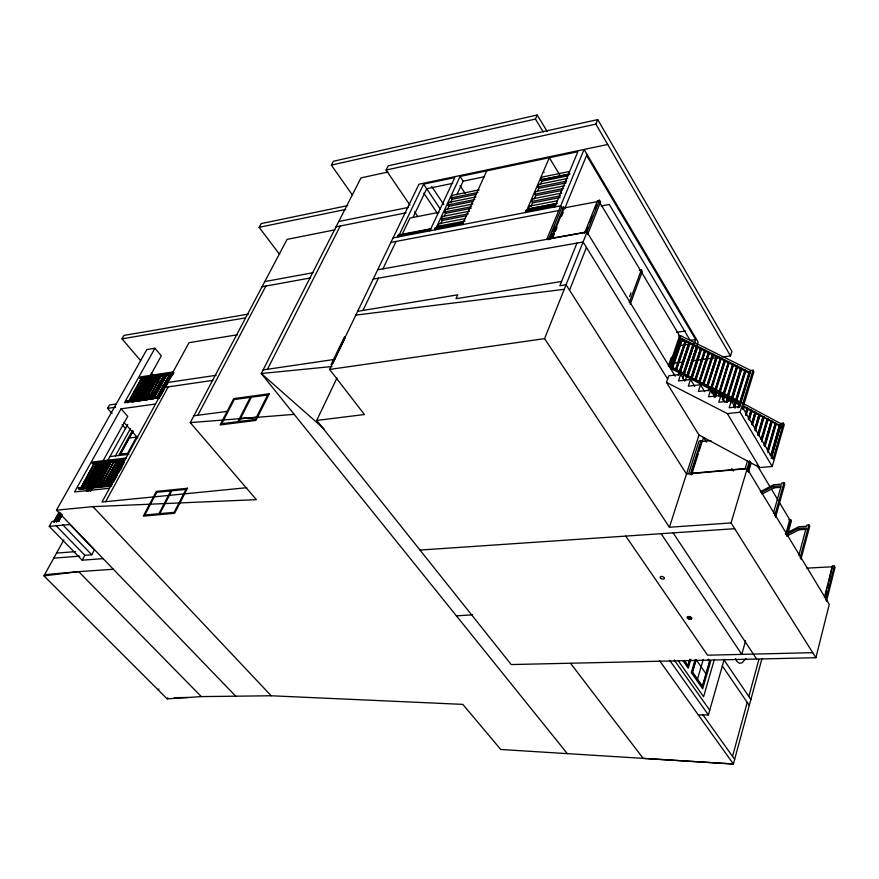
<?xml version="1.0" encoding="UTF-8"?>
<svg xmlns="http://www.w3.org/2000/svg" width="879" height="879" viewBox="0 0 879 879"><rect width="100%" height="100%" fill="white"/><g stroke="black" fill="none" stroke-linecap="round" stroke-linejoin="round"><path stroke-width="1.32" d="M336.954 378.025L316.715 420.415L511.204 664.557L815.888 657.712L829.271 604.411L747.194 468.683L686.477 474.045L566.065 284.741L559.857 285.752L576.965 243.087M825.7 600.016L834.292 566.021L832.336 566.131L824.381 597.489M826.469 601.291L835.05 567.296L834.292 566.021M825.304 595.984L826.656 590.677M827.326 588.018L828.337 584.03M829.007 581.371L832.336 566.131M800.154 557.802L808.944 524.873L806.955 525.016L806.614 526.268L798.692 526.796L785.299 533.685M800.956 559.132L809.735 526.213L808.944 524.873M798.846 555.319L806.175 527.938L798.231 528.466L786.123 534.696M761.983 658.536L733.394 764.005L643.186 758.39L570.636 663.436M732.526 756.379L747.216 702.387M748.831 696.465L758.896 659.448M786.793 533.751L790.66 519.654L788.804 519.786M787.199 536.289L791.419 520.906L790.66 519.654M785.771 534.113L789.738 519.72L779.277 502.261M745.579 640.758L741.777 654.383L661.14 533.685M774.707 515.819L784.024 482.681L782.002 482.846L781.651 484.109L773.619 484.768L760.313 491.702M775.542 517.204L784.837 484.076L784.024 482.681M773.421 513.303L781.178 485.79L773.146 486.439L761.126 492.701M698.344 714.957L708.397 714.924L724.197 659.47M772.059 455.135L780.486 425.974L779.519 425.084L770.707 455.487L771.366 455.849L780.167 425.425M771.191 458.453L781.332 423.37L783.409 423.162L784.255 424.634L772.223 466.474L759.654 467.584L699.003 434.995L666.502 382.409L668.754 375.816L680.698 374.344L684.895 381.233M714.264 659.744L703.596 696.717L678.368 660.909M783.409 423.162L773.026 459.179L742.821 407.922L753.885 371.817L752.995 370.268L750.886 370.52L680.588 335.668L678.632 335.943M710.737 661.085L702.695 688.828L691.301 672.6L695.036 659.953M771.399 454.773L779.519 425.084M697.476 679.192L703.266 659.415M767.312 450.575L775.377 422.92L776.344 423.81L767.916 452.806M767.642 451.125L775.377 422.92M767.971 450.938L776.025 423.26M763.95 445.697L771.268 420.766L772.234 421.656L764.928 446.609M764.653 444.939L771.268 420.766M764.598 446.06L771.916 421.107M695.981 659.503L692.223 672.248L702.464 686.862L709.847 661.426L708.287 659.162M760.994 439.555L767.169 418.635L768.136 419.514L761.577 441.752M761.697 438.786L767.103 420.492M761.643 439.896L767.817 418.964M689.773 659.349L687.916 665.568L684.334 660.448M689.894 659.854L687.993 666.227L684.258 660.898M815.888 657.712L731.064 522.928L749.49 460.805M690.861 659.371L688.224 668.227L682.785 660.481M757.676 434.742L763.104 416.503L764.082 417.437L758.676 435.676M758.028 435.336L763.104 416.503M747.644 470.913L750.325 461.882M758.324 435.083L763.741 416.844M747.71 471.21L750.369 462.255M748.447 472.254L751.127 463.222M754.786 428.666L759.049 414.383L760.005 415.273L755.358 430.853M755.49 427.919L759.049 414.383M755.028 430.303L759.687 414.723M745.15 468.672L747.436 460.992M751.523 423.92L755.028 412.284L755.984 413.163L752.479 424.81M751.842 424.469L755.028 412.284M752.16 424.26L755.665 412.614M748.293 419.217L751.018 410.196L751.974 411.064L749.249 420.096M749.007 418.47L751.018 410.196M748.919 419.547L751.655 410.526M745.48 413.251L747.04 408.109L747.985 408.977L746.029 415.404M745.799 413.789L747.04 408.109M745.711 414.866L747.666 408.438M772.223 466.474L740.107 412.218L752.995 370.268M742.294 408.603L743.085 406.043L744.019 406.911L743.238 409.471M742.92 408.922L743.7 406.362M737.964 407.801L739.14 403.977L740.085 404.845L739.294 407.395M749.04 372.3L739.624 402.813L740.283 403.164L749.699 372.63L749.04 372.3L750.029 373.201L749.699 372.63M738.679 407.076L739.14 403.977M738.975 406.856L739.766 404.307M739.964 403.395L749.369 372.883M750.886 370.52L739.777 406.603L729.174 407.768L731.339 400.835L718.747 402.252L720.923 395.385L708.463 396.814L710.65 390.012L698.322 391.452L700.53 384.716L688.323 386.167L690.542 379.486L678.467 380.959L680.698 374.344M744.876 370.235L735.437 400.637L736.097 400.978L745.535 370.553L744.876 370.235L745.864 371.136L736.437 401.56M733.646 407.01L735.218 401.934L736.162 402.802L734.58 407.878M736.569 398.681L745.216 370.806M734.361 406.285L735.547 402.472M734.262 407.34L735.844 402.252L736.162 402.802M731.284 398.462L740.744 368.169L741.733 369.081L732.284 399.385L731.625 399.044L740.744 368.169M741.393 368.499L732.284 399.385M731.152 402.747L731.943 400.22L731.328 399.89L732.262 400.758L731.943 400.22M736.635 366.125L727.153 396.308L727.801 396.649L737.283 366.455L736.635 366.125L737.624 367.026L728.142 397.231M727.889 395.627L736.976 366.708M726.263 401.659L727.449 397.868L728.383 398.725L727.197 402.516M726.977 400.934L727.768 398.407M726.867 401.978L728.054 398.187M732.548 364.093L723.043 394.166L724.054 395.121L733.558 365.038L732.548 364.093L733.558 365.038M723.406 394.792L732.91 364.719M723.692 394.506L733.196 364.411M722.406 399.626L723.593 395.858L724.516 396.715L723.329 400.483M723.12 398.901L723.593 395.858M723.01 399.945L724.197 396.176M719.703 391.309L728.482 362.071L718.956 392.034L719.593 392.375L729.13 362.39L728.482 362.071M718.956 396.352L719.758 393.847L720.681 394.704L719.758 393.847M719.934 392.946L729.13 362.39M688.664 473.572L699.091 440.994L701.046 440.797L701.925 442.225L699.025 451.345M715.649 389.188L724.45 360.06L714.891 389.913L715.869 390.825L725.417 360.95L724.45 360.06M715.528 390.243L725.087 360.379M714.275 397.077L715.945 391.858L716.539 392.166L714.88 397.396M715.429 395.001L716.264 392.397L716.868 392.704L715.616 396.627M690.224 474.693L701.046 440.797M691.542 474.814L698.19 453.949M691.718 474.583L692.531 472.012M702.343 441.236L703.563 437.39L706.441 442.06M722.384 356.929L730.493 355.896L731.932 351.391L597.753 119.599L388.199 165.79L386.079 170.043L409.977 205.104M711.485 388.133L721.066 358.379L720.428 358.061L710.847 387.804L711.825 388.705L721.066 358.379M711.913 392.781L712.331 389.968L713.067 390.715L712.232 393.32M731.064 522.928L669.413 527.246L699.003 434.995M707.804 386.606L717.396 356.962L716.429 356.072L706.826 385.705L707.463 386.035L717.066 356.391M708.067 391.045L708.903 388.452M711.188 388.375L720.428 358.061M713.418 354.973L703.804 384.519L702.826 383.629L712.462 354.094L713.418 354.973L712.462 354.094M707.584 384.991L716.429 356.072M699.827 382.442L709.463 353.006L708.507 352.127L698.86 381.552L699.486 381.882L709.133 352.435M703.178 384.189L712.792 354.666M703.464 383.947L713.089 354.413M699.618 380.838L708.507 352.127M704.573 350.172L694.904 379.486L695.871 380.376L705.529 351.051L704.573 350.172L705.529 351.051M695.674 378.783L704.914 350.743M695.531 379.816L705.189 350.479M690.971 377.443L700.662 348.227L701.618 349.106L691.938 378.333L691.323 378.003L700.662 348.227M701.277 348.534L691.938 378.333M685.554 379.684L698.102 342.063L584.074 149.452L546.782 239.363M687.07 375.399L696.783 346.293L697.728 347.161L688.026 376.289L687.07 375.399L687.411 375.97L696.783 346.293M687.686 375.718L697.388 346.601M692.916 344.37L683.181 373.377L684.137 374.256L693.861 345.238L692.916 344.37L693.861 345.238M683.95 372.674L693.245 344.931M683.796 373.696L693.52 344.678M682.598 378.618L695.674 339.58L586.601 155.473M679.313 371.356L689.07 342.458L690.004 343.326L680.269 372.235L679.665 371.916L689.07 342.458M678.302 375.41L689.257 342.931M689.674 342.755L680.269 372.235M685.246 340.558L675.468 369.345L676.083 369.663L685.84 340.854L685.246 340.558L686.18 341.415L676.423 370.224M675.819 369.916L685.576 341.118M740.316 404.823L670.798 368.477L669.875 366.982L680.588 335.668M670.798 368.477L670.128 366.246L740.854 403.12M671.468 366.499L680.829 339.074L679.928 337.58L750.259 372.564M682.038 338.953L672.248 367.675L671.754 367.411L681.621 338.756L682.379 339.525L672.6 368.235M668.326 366.005L671.336 357.237M669.139 366.367L679.61 335.8L600.269 203.313M672.523 366.719L681.621 338.756M630.232 304.255L642.307 271.413L641.351 269.82L639.374 270.15M629.584 296.652L630.979 292.872M629.254 302.662L641.351 269.82M569.526 290.191L586.447 247.449M586.304 230.891L587.776 227.211M589.732 222.31L592.171 216.179M595.105 208.828L596.577 205.148M586.524 232.935L599.544 200.258L597.544 200.643L584.502 233.298M669.413 527.246L544.595 338.624L587.029 232.111L377.673 269.809M587.568 234.627L600.566 201.939L599.544 200.258M564.823 208.268L587.029 154.429M552.924 237.374L554.462 233.638M555.495 231.155L557.033 227.419M561.648 216.223L563.186 212.487M730.493 355.896L595.874 124.126L597.742 119.61M548.353 239.791L561.736 207.477L563.703 207.103L564.725 208.762M550.221 237.352L551.792 233.561M552.836 231.034L554.407 227.243M550.342 239.44L563.703 207.103M462.848 223.42L462.288 222.695L435.226 227.903L434.687 229.045L435.226 229.826L460.069 176.459L577.866 151.704L554.825 206.917L554.803 204.906L555.352 205.664M531.026 206.389L532.509 202.917L531.608 201.478L532.762 198.786L561.648 193.116M534.157 199.072L535.641 195.61L534.74 194.182L535.893 191.501L564.714 185.777M537.761 190.644L538.739 188.359L537.849 186.919L538.992 184.26L567.757 178.47M540.365 184.557L541.827 181.14L540.937 179.712L542.068 177.064L569.471 171.493M526.345 211.235L525.796 210.488L525.807 212.476L525.796 210.488L554.803 204.906M526.884 209.993L549.309 157.704L559.703 174.789M534.63 209.257L529.367 210.268L528.466 208.839L529.619 206.125L557.253 200.775M536.19 160.461L536.629 159.451M352.545 195.237L331.339 165.109L535.443 119.05L537.234 114.995L547.123 131.389M434.687 229.045L461.772 223.848L462.288 222.695M486.746 170.856L462.299 224.639L461.772 223.848M440.687 223.87L442.258 220.486L466.661 215.729M443.994 216.728L445.565 213.366L471.144 208.323M447.29 209.641L448.839 206.301L473.034 201.467M450.564 202.599L452.103 199.269L476.242 194.391M456.805 194.83L463.134 181.162L484.461 176.723M439.247 228.1L438.006 226.266L439.236 223.629L464.958 218.64M442.258 220.486L441.335 219.102L442.555 216.476L469.518 211.191M445.565 213.366L444.642 211.993L445.851 209.389L472.77 204.038M448.839 206.301L447.927 204.928L449.136 202.335L476 196.929M452.103 199.269L451.202 197.896L452.399 195.325L479.209 189.864M429.348 230.067L429.875 230.847L454.795 177.569L423.601 184.129L398.253 236.912L397.715 236.132L429.348 230.067L429.875 228.936L430.446 229.65M413.207 217.003L426.7 188.754L452.674 183.348M397.715 236.132L398.264 235.012L429.875 228.936M362.939 310.452L378.442 278.16M382.914 268.864L396.088 241.417M331.086 364.565L344.48 336.8M316.715 420.415L364.433 414.536L329.636 369.433L418.953 184.216L607.708 144.475M332.899 363.214L345.172 337.756M63.804 539.981L43.95 575.866L167.153 698.86L167.702 697.739M158.352 690.07L158.901 688.949M267.447 369.279L340.228 226.024M331.339 165.109L333.35 161.286L537.234 114.995M150.155 375.948L161.318 355.83L154.924 348.26L146.837 349.578L56.498 510.172L92.91 506.634L256.382 499.668L190.282 422.623L287.081 239.374L334.976 229.826M197.819 415.262L265.887 286.049M55.762 525.356L84.823 555.308L91.757 554.792L94.383 549.924L70.1 524.697M279.632 254.47L259.14 227.32L261.151 223.607L347.677 205.609M58.97 520.851L52.004 521.489L49.257 526.389L82.176 560.187L84.823 555.308M105.667 501.645L168.23 386.881M108.765 484.922L122.785 460.091L109.216 484.867M156.814 397.143L169.911 373.971L157.264 397.077M109.787 484.142L123.148 460.497L109.6 485.274M157.802 396.396L170.262 374.388L158.253 396.33M111.655 484.615L124.84 459.398L92.218 463.2L92.932 461.925L126.367 458.003M159.67 396.737L172.756 373.542L169.592 379.321M113.402 482.197L117.281 475.11M118.566 472.748L124.378 462.112M160.758 395.517L163.912 389.738M165.175 387.419L168.328 381.64M120.478 469.727L121.774 467.364M167.032 384.497L168.296 382.189M171.449 376.41L172.713 374.091L171.954 373.201M100.953 486.197L114.094 461.552M149.738 397.55L161.329 375.74M118.676 455.52L132.41 430.545M102.997 485.527L117.028 460.761L103.447 485.483M132.85 431.139L119.973 454.553L128.103 453.586M151.133 397.945L164.241 374.828L151.573 397.879M133.092 431.16L120.412 454.223L127.554 453.377L136.443 437.116L129.323 438.017M103.37 485.933L117.401 461.167L103.821 485.889M152.122 397.209L164.593 375.245L151.935 398.297M153.968 397.55L167.076 374.399L154.319 397.956M106.249 485.637L119.907 460.42L105.876 485.219L106.249 485.637L120.28 460.827L107.348 484.406M95.229 486.801L108.842 462.156L94.778 486.845M144.09 398.352L156.143 376.52L142.651 399.154L155.792 376.113L143.453 399.495M145.475 398.747L158.605 375.685L145.826 399.165M145.98 398.451L147.969 394.858M97.635 486.548L111.314 461.42L97.261 486.142L98.085 486.494L97.712 486.087M98.734 485.318L111.237 461.882M146.277 399.099L158.517 376.157M115.391 455.915L130.51 428.48M100.118 485.834L114.171 461.09L100.58 485.79M87.153 491.185L89.076 487.713M90.361 485.406L92.559 480.384M138.256 399.385L143.574 389.793L138.607 399.78M90.174 486.23L103.162 462.815L89.735 486.285M138.168 399.846L150.551 377.366L138.025 399.209M88.735 490.504L95.778 478.539L88.625 491.438M91.548 486.746L105.623 462.079L89.911 490.46M139.838 399.549L152.99 376.531L140.288 399.484M89.647 490.658L96.141 478.945M92.57 485.977L105.996 462.486L92.372 487.098M140.2 399.956L153.342 376.937L140.64 399.901M90.284 490.856L97.426 477.649L90.724 490.812M141.365 399.582L145.343 392.397M90.867 491.053L106.711 462.409M107.37 461.211L127.719 424.425M141.794 399.516L145.771 392.331L142.145 399.923M142.376 398.78L145.683 392.792M91.691 481.89L98.591 478.396L99.294 477.121L95.613 473.144M94.394 486.439L108.469 461.75L94.844 486.395M84.065 486.878L97.514 463.475L84.516 486.834M132.443 400.011L144.98 378.201L132.883 399.945M85.867 487.351L99.514 462.793L100.711 463.552M134.234 400.352L146.969 377.443L148.112 378.19M86.318 487.296L99.964 462.739M134.674 400.286L147.408 377.377M86.241 487.746L100.338 463.145L86.691 487.702M134.597 400.758L147.76 377.783L135.036 400.692M86.241 491.119L127.73 416.371L121.049 408.823L74.55 491.932L109.49 488.274M136.366 400.802L148.848 378.322M86.636 490.669L87.933 488.35M103.535 463.222L102.349 462.464L89.087 487.449M150.902 377.772L149.76 377.025L137.388 400.363M86.79 490.79L88.065 488.471M87.087 490.625L88.372 488.295M102.788 462.409L89.526 487.405M137.476 399.89L150.199 376.959M111.688 486.043L79.462 489.449L78.264 488.175L112.105 484.109M127.026 400.912L127.894 402.659L127.026 400.912L160.132 396.209M172.998 374.432L140.838 379.288L139.783 378.069L140.453 376.882L173.427 371.872M79.462 489.449L78.539 487.68M94.328 463.398L80.593 488.35L94.328 463.398L95.075 464.211M128.664 401.143L141.508 378.102M129.015 401.549L141.849 378.212L142.552 379.025M81.692 487.131L94.262 463.859M129.455 401.483L141.772 378.684M83.044 487.647L96.701 463.123L97.888 463.881M131.443 400.747L144.189 377.86L145.332 378.607M83.483 487.603L97.14 463.068M131.883 400.681L144.628 377.794M53.685 521.763L58.959 512.38M54.124 521.719L59.442 512.237M54.069 522.159L59.332 512.765M54.498 522.115L59.816 512.622M60.673 513.215L56.003 521.555L60.981 513.413M56.388 521.939L60.387 514.797M56.816 521.906L60.706 514.962M154.924 348.26L124.455 402.725L158.912 397.835M58.706 521.73L62.233 514.358M58.322 521.335L62.046 515.424M112.105 413.449L107.557 408.35L109.457 404.988L116.182 404.032M140.673 360.665L121.994 338.854L123.983 335.404L248.35 314.1M745.93 658.481L742.118 662.799L739.349 663.282L736.635 661.096L735.646 658.701M93.537 478.198L95.844 476.879M93.086 479.484L97.064 477.198M92.207 480.571L96.822 477.934M761.961 494.075L773.97 487.823L780.662 487.285M786.925 536.014L799.033 529.784L806.966 529.268M87.493 490.79L92.339 488.361M386.079 170.043L595.874 124.126M387.804 172.053L360.983 177.899L261.294 373.509L567.34 753.633M259.14 227.32L345.733 209.422M451.202 197.896L478.022 192.457M540.937 179.712L569.669 173.888M541.068 179.92L569.79 174.097M338.767 221.508L408.548 207.378M541.827 181.14L567.933 175.866M336.031 226.859L406.087 212.817M447.927 204.928L474.814 199.544M537.849 186.919L566.636 181.162M538.739 188.359L566.208 182.876M438.841 212.333L410.021 218.036L402.022 234.726L411.229 232.957M444.642 211.993L471.573 206.664M534.74 194.182L563.593 188.48M535.641 195.61L561.857 190.446M441.335 219.102L468.32 213.839M531.608 201.478L560.516 195.841M532.509 202.917L560.099 197.544M438.006 226.266L465.035 221.058M528.466 208.839L557.429 203.258M528.587 209.037L556.242 203.708M413.866 232.452L420.437 231.188M423.074 230.683L430.963 229.166M537.267 208.752L555.693 205.214M525.29 211.663L554.308 206.093M393.067 237.901L560.703 205.796L562.241 208.29M599.566 202.137L600.566 201.939M390.891 242.406L558.736 210.531M601.214 205.972L609.257 204.444L690.136 340.327L695.674 339.58M264.799 281.566L313.166 272.688M262.063 286.741L310.364 277.962M585.821 232.111L551.682 238.264L564.208 207.916L598.039 201.478L597.544 200.643M373.201 279.093L583.096 242L667.633 379.113M121.994 338.854L245.098 317.945M357.654 311.32L457.739 294.817L456.014 298.717L561.582 281.456M237.517 334.756L189.051 342.678L101.986 502.019L246.768 487.702M139.783 378.069L174.086 372.872M141.849 378.212L142.112 379.091M167.274 382.53L216.124 375.311M263.118 369.916L334.745 359.379M143.057 390.32L144.354 390.133M164.615 387.408L212.784 380.387M144.903 392.452L146.211 392.265M146.551 392.671L145.255 392.858L142.706 389.924L144.013 389.727L150.935 397.715M148.397 394.792L147.101 394.979L149.628 397.901M147.441 395.385L148.749 395.198M329.636 369.433L544.595 338.624M126.763 401.373L160.121 396.671M131.872 402.088L134.52 401.714M137.168 401.34L141.145 400.78M143.793 400.406L147.76 399.846M150.408 399.473L153.056 399.099M157.033 398.539L159.681 398.165M107.557 408.35L115.643 407.208M121.049 408.823L155.539 404.021M676.38 332.306L685.675 331.02M679.346 341.788L684.741 341.063M678.753 345.645L688.18 344.381M193.896 415.778L227.112 411.394M672.38 363.335L683.192 361.95M691.301 360.917L719.681 357.281M355.83 315.1L564.241 289.312M43.95 575.866L78.67 571.636L113.369 569.262L235.737 696.19M109.952 456.564L128.861 454.311M709.32 387.156L711.254 386.925L740.261 401.978M95.459 475.528L98.591 478.396M96.635 477.44L97.272 478.539M96.547 477.747L97.349 478.088M96.91 478.143L98.228 477.989M666.502 382.409L727.362 413.602L740.107 412.218M78.264 488.175L112.116 484.56M81.077 488.812L86.45 488.252M90.482 487.823L94.503 487.395M98.536 486.966L102.568 486.548M106.59 486.12L110.622 485.691M332.075 366.521L261.294 373.509L323.999 428.82M710.935 440.577L701.486 441.511L691.344 473.32L745.853 468.496M49.257 526.389L70.287 524.488M44.587 574.712L78.099 571.68M190.282 422.623L294.19 414.361M56.542 553.1L75.506 551.627M53.762 558.132L79.681 556.165M82.176 560.187L103.151 558.637M419.986 550.056L734.701 528.697M167.153 698.86L201.313 696.597L271.193 695.772L462.826 704.376L500.755 749.479L733.394 764.005L659.426 660.525M456.432 615.871L472.616 614.828M806.702 568.142L832.71 566.768M812.712 652.668L707.573 655.207L625.749 536.091M174.306 697.662L187.535 697.508M679.61 335.8L680.412 336.185M689.4 343.019L690.004 343.326M697.113 346.864L697.728 347.161M701.002 348.798L701.618 349.106M708.837 352.699L709.463 353.006M716.77 356.643L717.396 356.962M720.758 358.632L721.395 358.951M724.779 360.632L725.417 360.95M728.823 362.642L729.46 362.961M741.085 368.751L741.733 369.081M680.829 339.074L749.941 373.509M742.678 403.241L781.761 424.117M669.875 366.982L740.612 403.911M687.828 376.509L693.817 379.629M708.199 387.145L714.198 390.276M720.319 393.836L710.65 388.782L711.507 390.21L739.305 404.758M722.736 395.1L733.613 400.78M743.282 405.834L781.167 426.139M723.911 396.396L724.516 396.715M744.019 406.911L743.085 406.043M747.359 408.658L747.985 408.977M751.347 410.735L751.974 411.064M755.347 412.833L755.984 413.163M759.368 414.932L760.005 415.273M763.444 417.096L764.082 417.437M768.136 419.514L767.169 418.635M771.586 421.316L772.234 421.656M775.696 423.469L776.344 423.81M742.931 406.647L781.596 426.875M769.554 454.542L771.949 455.849M78.67 571.636L201.313 696.597M62.717 524.73L91.757 554.792M56.498 510.172L113.369 569.262M92.91 506.634L271.193 695.772M92.218 463.2L93.339 464.409L123.521 460.904L122.412 459.673M96.701 463.123L97.448 463.936M93.888 463.453L94.635 464.255M102.349 462.464L103.085 463.277M99.514 462.793L100.261 463.607M108.095 461.343L109.205 462.563M107.645 461.398L108.765 462.618M105.249 461.673L106.37 462.892M104.81 461.728L105.919 462.947M113.798 460.684L114.918 461.904M113.347 460.739L114.457 461.958M110.941 461.014L112.062 462.233M110.49 461.068L111.611 462.288M119.533 460.014L120.643 461.244M119.083 460.069L120.192 461.288M116.665 460.343L117.775 461.574M116.204 460.398L117.325 461.629M121.95 459.728L123.071 460.959M124.115 422.59L137.761 437.929M122.115 424.678L125.752 428.754M144.167 387.969L153.056 398.231M146.969 377.443L147.672 378.256M144.189 377.86L144.892 378.673M152.649 376.124L153.693 377.355M152.199 376.19L153.254 377.421M149.76 377.025L150.463 377.838M157.813 375.344L158.857 376.575M155.451 375.696L156.495 376.926M155.001 375.762L156.055 376.992M151.342 373.125L164.681 388.705M163.45 374.487L164.494 375.718M161.066 374.85L162.121 376.08M160.626 374.915L161.681 376.146M158.253 375.278L159.308 376.498M166.724 373.993L167.768 375.223M166.274 374.058L167.329 375.289M163.89 374.421L164.944 375.652M169.559 373.564L170.614 374.795M169.109 373.63L170.163 374.861M398.264 235.012L398.835 235.715M435.226 227.903L435.786 228.617M702.815 714.671L734.657 759.368M669.644 660.283L708.397 714.924M674.248 660.008L709.738 710.232M705.991 673.808L696.19 659.711L692.52 672.138L702.398 686.202L709.551 661.535L708.166 659.525M722.23 665.788L749.282 705.408M723.922 659.821L750.886 699.486M414.613 211.894L417.69 216.41M423.865 193.204L437.544 213.564M423.601 184.129L440.368 209.158M431.699 186.436L443.796 204.576M673.138 532.872L756.632 659.041M460.069 185.623L465.189 193.457M460.069 176.459L463.134 181.162M543.661 171.866L544.046 172.482M587.029 232.111L675.226 376.179M731.691 468.529L733.306 471.045M535.443 119.05L543.233 131.927M690.542 379.486L694.74 386.419M700.53 384.716L704.716 391.671M711.682 387.639L712.111 388.353M727.362 413.602L759.654 467.584M711.847 389.65L715.363 395.528M756.973 465.002L770.213 487.12M771.608 489.449L777.882 499.931M710.65 390.012L714.836 397M720.923 395.385L725.098 402.406M773.146 486.439L773.97 487.823M798.231 528.466L799.033 529.784M685.84 340.854L686.18 341.415M731.339 400.835L735.514 407.889M737.283 366.455L737.624 367.026M745.535 370.553L745.864 371.136M267.623 395.001L255.339 419.437L239.011 421.502L251.372 397.209L267.623 395.001M269.304 393.748L255.91 420.415L220.135 424.942L233.704 398.616L269.304 393.748M250.262 397.363L237.89 421.645L221.805 423.689L234.243 399.549L250.262 397.363M187.524 488.241L174.602 513.292L143.288 516.138L156.341 491.394L187.524 488.241M186.007 489.372L174.152 512.336L159.879 513.633L171.779 490.801L186.007 489.372M170.801 490.9L158.901 513.721L144.804 515.017L156.77 492.317L170.801 490.9M160.978 375.322L148.65 398.758L160.978 375.322M256.371 417.371L240.472 418.635L256.371 417.371M85.812 554.429L85.812 554.429M88.131 554.253L88.131 554.253M90.449 554.078L90.449 554.078M689.971 616.827L689.422 616.717A2.165 1.143 17.4 0 0 687.675 617.388A2.165 1.143 17.4 0 0 689.026 618.915L689.565 619.102A2.165 1.143 17.4 0 0 691.85 618.53A2.165 1.143 17.4 0 0 689.971 616.827M689.499 619.058L688.949 618.948A2.165 1.143 17.4 0 1 687.07 617.234A2.165 1.143 17.4 0 1 689.356 616.673L689.894 616.86A2.165 1.143 17.4 0 1 691.246 618.376A2.165 1.143 17.4 0 1 689.499 619.058M660.678 578.195A2.208 1.198 17.9 0 0 664.315 578.624A2.208 1.198 17.9 0 0 661.942 576.448A2.208 1.198 17.9 0 0 660.678 578.195"/></g></svg>
